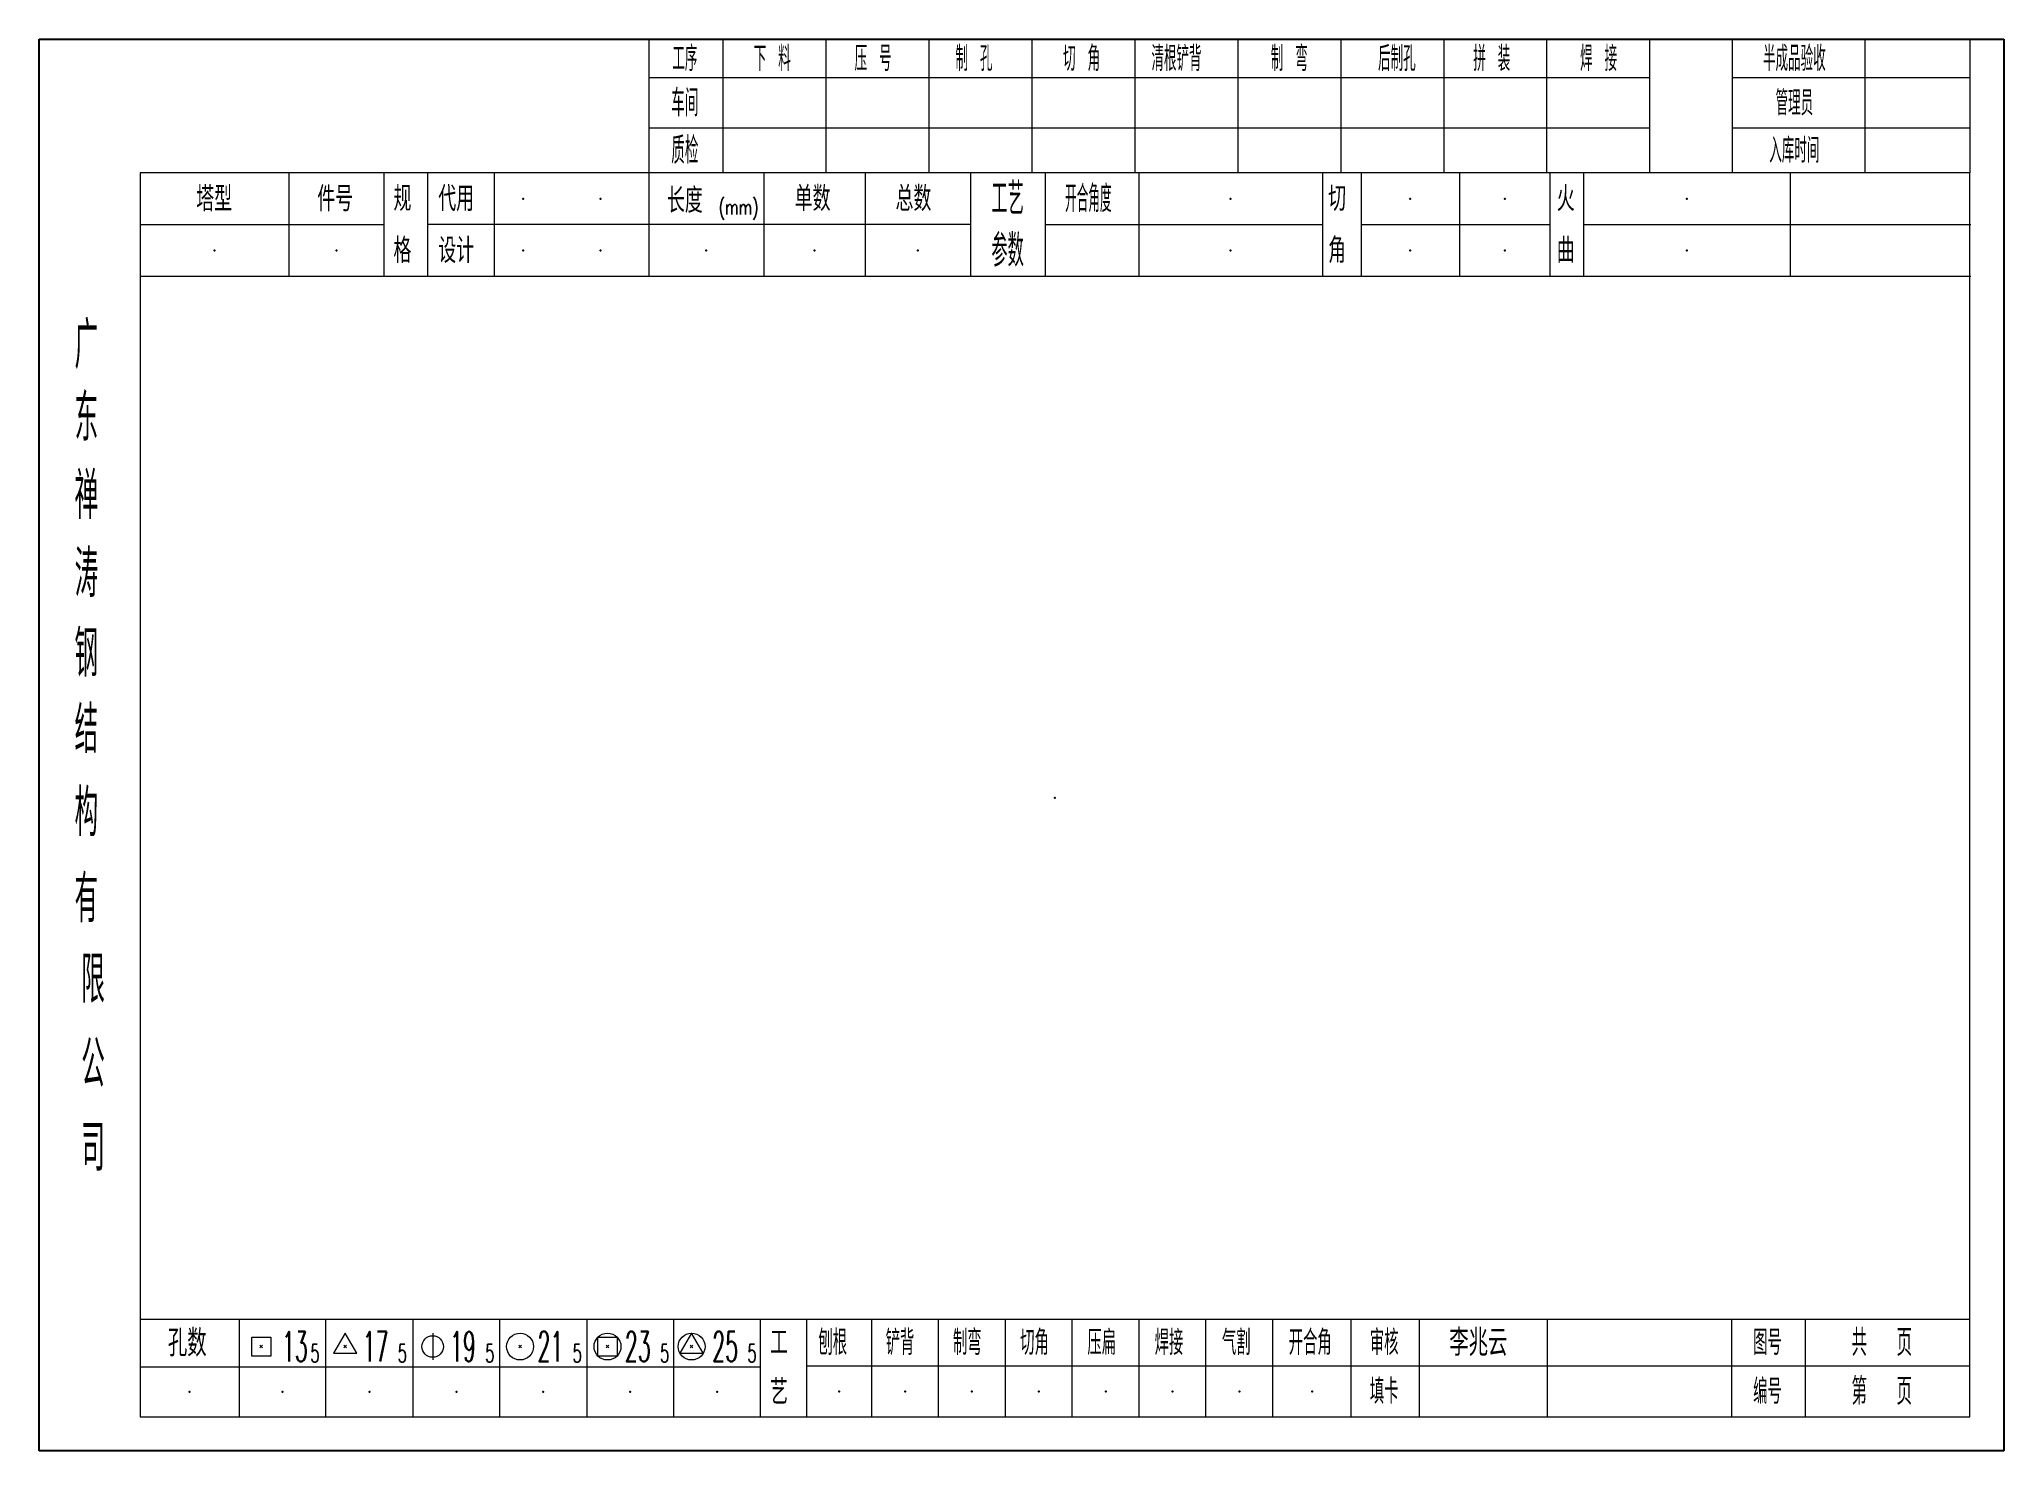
# Model space of a CAD drawing. Header units: inches. Extents: x 0 to 292, y 0 to 210.
import ezdxf
from ezdxf.enums import TextEntityAlignment as Align

# ---------------------------------------------------------------- set-up
doc = ezdxf.new("R2010")
doc.units = ezdxf.units.IN
doc.header["$LTSCALE"] = 20
doc.header["$MEASUREMENT"] = 0
doc.layers.add('4', color=7, linetype='Continuous', lineweight=25)
doc.styles.get("Standard").update_dxf_attribs({"font": 'simplex', "width": 0.7, "bigfont": 'gbhzfs.shx'})

# ---------------------------------------------------------------- blocks, each defined once
blk = doc.blocks.new('CTJGK')
at = {"color": 6, "linetype": 'Continuous'}
for p, q in [((0, 209.97), (292.13, 209.97)), ((0, 0), (0, 209.97)), ((292.13, 209.97), (292.13, 0)), ((292.13, 0), (0, 0))]:
    blk.add_line(p, q, dxfattribs=at)

msp = doc.modelspace()

# ---------------------------------------------------------------- linework, layer by layer
for p in [(71.982, 186.255), (83.472, 186.255), (177.16, 186.255), (203.88, 186.255), (217.92, 186.255), (245.01, 186.255), (26.07, 178.525), (44.205, 178.525), (71.982, 178.55), (83.472, 178.55), (99.19, 178.55), (115.275, 178.55), (130.65, 178.55), (177.16, 178.55), (203.88, 178.55), (217.92, 178.55), (245.01, 178.55), (151.045, 97.14), (118.96, 8.83), (128.76, 8.83), (138.7, 8.83), (148.645, 8.83), (158.59, 8.83), (168.53, 8.83), (178.475, 8.83), (189.27, 8.83), (22.355, 8.75), (36.165, 8.75), (49.095, 8.75), (62.02, 8.75), (74.945, 8.75), (87.875, 8.75), (100.8, 8.75)]:
    msp.add_point(p)
at = {"layer": '4', "color": 1, "linetype": 'Continuous', "lineweight": 18}
for p, q in [((292.13, 209.97), (0, 209.97)), ((0, 209.97), (0, 0)), ((90.63, 209.97), (90.63, 190.13)), ((101.66, 209.97), (101.66, 190.11)), ((116.97, 209.97), (116.97, 190.11)), ((132.29, 209.97), (132.29, 190.11)), ((147.6, 209.97), (147.6, 190.11)), ((162.91, 209.97), (162.91, 190.11)), ((178.22, 209.97), (178.22, 190.11)), ((193.54, 209.97), (193.54, 190.11)), ((208.85, 209.97), (208.85, 190.11)), ((224.16, 209.97), (224.16, 190.11)), ((239.47, 209.97), (239.47, 190.11)), ((239.47, 209.97), (239.47, 190.13)), ((251.75, 209.97), (251.75, 190.11)), ((271.5, 209.97), (271.5, 190.11)), ((287.08, 209.97), (287.08, 190.11)), ((292.13, 180.17), (292.13, 209.97)), ((239.47, 204.24), (90.63, 204.24)), ((287.08, 204.24), (251.75, 204.24)), ((239.47, 196.76), (90.63, 196.76)), ((287.08, 196.76), (251.75, 196.76)), ((287.08, 190.11), (15.01, 190.11)), ((15.01, 190.11), (15.01, 5.05)), ((37.13, 190.12), (37.13, 174.7)), ((51.28, 174.7), (51.28, 190.11)), ((57.78, 174.7), (57.78, 190.11)), ((67.65, 190.11), (67.65, 174.7)), ((90.63, 190.13), (90.63, 174.7)), ((107.75, 190.11), (107.75, 174.7)), ((122.8, 190.11), (122.8, 174.7)), ((138.5, 190.11), (138.5, 174.7)), ((149.56, 190.11), (149.56, 174.7)), ((163.51, 190.11), (163.51, 174.7)), ((190.81, 190.11), (190.81, 174.7)), ((196.57, 190.11), (196.57, 174.7)), ((211.19, 190.11), (211.19, 174.7)), ((224.65, 190.11), (224.65, 174.7)), ((229.64, 190.11), (229.64, 174.7)), ((260.38, 190.11), (260.38, 174.7)), ((287.08, 5.05), (287.08, 190.11)), ((51.28, 182.35), (15.01, 182.35)), ((138.5, 182.4), (57.78, 182.4)), ((149.56, 182.4), (190.81, 182.4)), ((196.57, 182.4), (224.65, 182.4)), ((229.64, 182.4), (287.26, 182.4)), ((292.13, 0), (292.13, 180.17)), ((287.26, 174.7), (15.01, 174.7)), ((15.01, 19.58), (287.08, 19.58)), ((29.7, 19.58), (29.7, 5.05)), ((42.63, 5.05), (42.63, 19.58)), ((55.56, 19.58), (55.56, 5.05)), ((68.48, 5.05), (68.48, 19.58)), ((81.41, 19.58), (81.41, 5.05)), ((94.34, 5.05), (94.34, 19.58)), ((107.26, 5.05), (107.26, 19.58)), ((114.13, 5.05), (114.13, 19.58)), ((123.79, 5.05), (123.79, 19.58)), ((133.73, 5.05), (133.73, 19.58)), ((143.67, 5.05), (143.67, 19.58)), ((153.62, 5.05), (153.62, 19.58)), ((163.56, 5.05), (163.56, 19.58)), ((173.5, 5.05), (173.5, 19.58)), ((183.45, 5.05), (183.45, 19.58)), ((195.09, 5.05), (195.09, 19.58)), ((205.24, 5.05), (205.24, 19.58)), ((224.3, 5.05), (224.3, 19.58)), ((251.68, 5.05), (251.68, 19.58)), ((262.64, 5.05), (262.64, 19.58)), ((107.26, 12.45), (15.01, 12.45)), ((114.09, 12.61), (287.08, 12.61)), ((15.01, 5.05), (287.08, 5.05)), ((0, 0), (292.13, 0))]:
    msp.add_line(p, q, dxfattribs=at)
at = {"layer": '4', "color": 7, "linetype": 'Continuous', "lineweight": 13}
for p, q in [((31.586, 16.914), (34.414, 16.914)), ((31.586, 14.086), (31.586, 16.914)), ((33.2, 15.3), (32.8, 15.7)), ((32.8, 15.3), (33.2, 15.7)), ((34.414, 16.914), (34.414, 14.086)), ((45.5, 17.5), (43.768, 14.5)), ((45.7, 15.3), (45.3, 15.7)), ((45.3, 15.3), (45.7, 15.7)), ((47.232, 14.5), (45.5, 17.5)), ((58.5, 17.5), (58.5, 13.5)), ((71.7, 15.3), (71.3, 15.7)), ((71.3, 15.3), (71.7, 15.7)), ((83.086, 16.914), (85.914, 16.914)), ((83.086, 14.086), (83.086, 16.914)), ((84.7, 15.3), (84.3, 15.7)), ((84.3, 15.3), (84.7, 15.7)), ((85.914, 16.914), (85.914, 14.086)), ((97, 17.5), (95.268, 14.5)), ((97.2, 15.3), (96.8, 15.7)), ((96.8, 15.3), (97.2, 15.7)), ((98.732, 14.5), (97, 17.5)), ((34.414, 14.086), (31.586, 14.086)), ((43.768, 14.5), (47.232, 14.5)), ((85.914, 14.086), (83.086, 14.086)), ((95.268, 14.5), (98.732, 14.5))]:
    msp.add_line(p, q, dxfattribs=at)
for centre, radius in [((58.5, 15.5), 1.6), ((71.5, 15.5), 2), ((84.5, 15.5), 2), ((97, 15.5), 2)]:
    msp.add_circle(centre, radius, dxfattribs=at)

# ---------------------------------------------------------------- block references
at = {"color": 0, "linetype": 'Continuous'}
msp.add_blockref('CTJGK', (0, 0), dxfattribs=at)

# ---------------------------------------------------------------- texts
at = {"layer": '4', "color": 1, "linetype": 'Continuous', "lineweight": 25}
for s, height, width, p in [('工序', 3.7, 0.7, (96, 207.1)), ('下 料', 3.7, 0.7, (109, 207.1)), ('压 号', 3.7, 0.7, (124, 207.1)), ('制 孔', 3.7, 0.7, (139, 207.1)), ('切 角', 3.7, 0.7, (155, 207.1)), ('清根铲背 ', 3.7, 0.7, (170, 207.1)), (' 制 弯', 3.7, 0.7, (185, 207.1)), (' 后制孔', 3.7, 0.7, (201, 207.1)), ('拼 装', 3.7, 0.7, (216, 207.1)), (' 焊 接', 3.7, 0.7, (231, 207.1)), ('半成品验收', 3.7, 0.7, (261, 207.1)), ('车间', 4, 0.7, (96, 200.5)), ('管理员', 3.7, 0.7, (261, 200.5)), ('质检', 4, 0.7, (96, 193.44)), ('入库时间', 3.7, 0.7, (261, 193.44)), ('工艺', 4.8, 0.7, (144, 186.26)), ('开合角度', 4, 0.6, (156, 186.26)), ('(mm)', 2.24, 0.7, (104, 185)), ('参数', 4.8, 0.7, (144, 178.55)), ('广', 6.96, 0.7, (7, 164.47)), ('东', 6.96, 0.7, (7, 153.68)), ('禅', 6.96, 0.7, (7, 142.09)), ('涛', 6.96, 0.7, (7, 130.49)), ('钢', 6.96, 0.7, (7, 118.6)), ('结', 6.96, 0.7, (7, 107.29)), ('构', 6.96, 0.7, (7, 94.91)), ('有', 6.96, 0.7, (7, 82.1)), ('限', 6.96, 0.7, (8, 70.1)), ('公', 6.96, 0.7, (8, 57.56)), ('司', 6.96, 0.7, (8, 45.08)), ('13', 4.47, 0.5, (38, 15.5)), ('17', 4.47, 0.5, (50, 15.5)), ('19', 4.47, 0.5, (63, 15.5)), ('21', 4.47, 0.5, (76, 15.5)), ('23', 4.47, 0.5, (89, 15.5)), ('25', 4.47, 0.5, (102, 15.5)), ('刨根', 3.7, 0.8, (118, 16.1)), ('铲背', 3.7, 0.8, (128, 16.1)), ('制弯', 3.7, 0.8, (138, 16.1)), ('切角', 3.7, 0.8, (148, 16.1)), ('压扁', 3.7, 0.8, (158, 16.1)), ('焊接', 3.7, 0.8, (168, 16.1)), ('气割', 3.7, 0.8, (178, 16.1)), ('开合角', 3.7, 0.8, (189, 16.1)), ('审核', 3.7, 0.8, (200, 16.1)), ('图号', 3.7, 0.8, (257, 16.1)), ('共  页', 4, 0.8, (274, 16.1)), ('5', 2.68, 0.6, (41, 14.5)), ('5', 2.68, 0.6, (54, 14.5)), ('5', 2.68, 0.6, (67, 14.5)), ('5', 2.68, 0.6, (80, 14.5)), ('5', 2.68, 0.6, (93, 14.5)), ('5', 2.68, 0.6, (106, 14.5)), ('填卡', 3.7, 0.8, (200, 8.83)), ('编号', 3.7, 0.8, (257, 8.83)), ('第  页', 4, 0.8, (274, 8.83))]:
    msp.add_text(s, height=height, dxfattribs=dict(at, width=width)).set_placement(p, align=Align.MIDDLE_CENTER)
for s, height, p in [('塔型', 3.7, (26, 186.23)), ('件号', 3.7, (44, 186.23)), ('规', 3.7, (54, 186.26)), ('代用', 3.7, (62, 186.26)), ('长度', 3.7, (96, 186)), ('单数', 3.7, (115, 186.26)), ('总数', 3.7, (130, 186.26)), ('切', 3.7, (193, 186.26)), ('火', 3.7, (227, 186.26)), ('格', 3.7, (54, 178.55)), ('设计', 3.7, (62, 178.55)), ('角', 3.7, (193, 178.55)), ('曲', 3.7, (227, 178.55)), ('孔数', 4, (22, 16.02)), ('工', 3.7, (110, 16.1)), ('李兆云', 4, (214, 16.1)), ('艺', 3.7, (110, 8.75))]:
    msp.add_text(s, height=height, dxfattribs=at).set_placement(p, align=Align.MIDDLE_CENTER)

doc.saveas('drawing.dxf')
